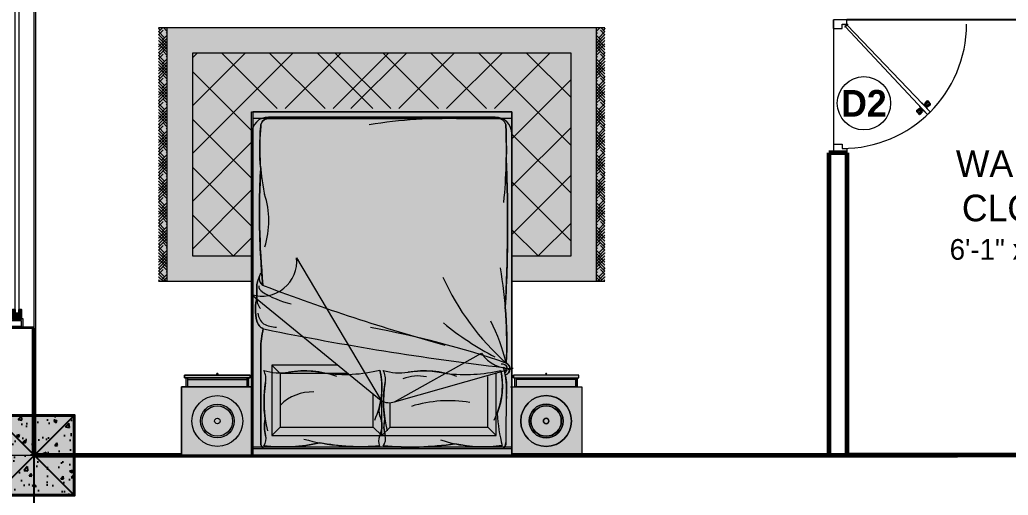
# Model space of a CAD drawing. Header units: feet. Extents: x 109753 to 150441, y 47761 to 75080.
# Drawn here: x 126505.8 to 126728.4, y 50687.7 to 50794.8 of the extents above; entities that cross this region are included whole.
import ezdxf

# ---------------------------------------------------------------- set-up
doc = ezdxf.new("R2010")
doc.units = ezdxf.units.FT
doc.header["$LTSCALE"] = 50
doc.header["$MEASUREMENT"] = 0
for name, pattern in [('( Hidden )', [0.375, 0.25, -0.125]), ('ACAD_ISO04W100', [30, 24, -3, 0, -3]), ('CENTER', [2, 1.25, -0.25, 0.25, -0.25])]:
    doc.linetypes.add(name, pattern=pattern)
for name, color, linetype, lineweight in [('A-Furniture', 175, 'Continuous', 0), ('CENTRELINE', 146, 'CENTER', 18), ('COLUMN', 16, 'Continuous', 40), ('DOORS', 7, 'Continuous', 15), ('TEXT', 181, 'Continuous', 13), ('WALL', 1, 'Continuous', 60), ('WINDOW', 197, 'Continuous', 25)]:
    doc.layers.add(name, color=color, linetype=linetype, lineweight=lineweight)
doc.layers.add('HACTH', color=251, linetype='Continuous')
doc.styles.add('GL_Imperial', font='GOTHIC.TTF', dxfattribs={"height": 8})

# ---------------------------------------------------------------- blocks, each defined once
blk = doc.blocks.new('A$Cb5c74cea')
at = {"true_color": 0xffffff, "transparency": 33554687}
h = blk.add_hatch(color=7, dxfattribs=at)
h.dxf.hatch_style = 1
h.paths.add_polyline_path([(-9, -9), (9, -9), (9, 9), (-9, 9)])
at = {"layer": 'HACTH', "transparency": 33554623}
h = blk.add_hatch(dxfattribs=at)
h.set_pattern_fill('AR-CONC', color=256)
h.set_pattern_definition([(50, (-126497.0296, -50480.552), (7.17260183, -0.62752135), [0.75, -8.25]), (355, (-126497.03, -50480.552), (-1.38751334, 7.52192134), [0.6, -6.6]), (100.4514445, (-126496.432, -50480.604), (5.78508847, 6.8943999), [0.63740192, -7.01142112]), (46.1842, (-126497.03, -50478.552), (10.6724133, -1.6551928), [1.125, -12.375]), (96.6356355, (-126496.14, -50478.69), (9.34661946, 9.741186), [0.9561034, -10.5171376]), (351.184164, (-126497.03, -50478.552), (9.34661945, 9.741186), [0.9, -9.9]), (21, (-126496.0296, -50479.052), (5.96907052, -4.0261889), [0.75, -8.25]), (326, (-126496.03, -50479.052), (2.4331533, 7.25150045), [0.6, -6.6]), (71.451445, (-126495.532, -50479.387), (8.40222377, 3.22531153), [0.6374019, -7.01142112]), (37.5, (-126497.0296, -50480.5518), (0.121598553, 3.32893854), [0, -6.52, 0, -6.7, 0, -6.625]), (7.5, (-126497.0296, -50480.5518), (2.63069537, 3.94411712), [0, -3.82, 0, -6.37, 0, -2.525]), (327.5, (-126499.2596, -50480.5518), (5.33822436, -0.225548717), [0, -2.5, 0, -7.8, 0, -10.35]), (317.5, (-126500.2596, -50480.5518), (5.8318617, 1.00104982), [0, -3.25, 0, -5.18, 0, -7.35])])
h.paths.add_polyline_path([(-9, -9), (9, -9), (9, 9), (-9, 9)])
at = {"layer": 'COLUMN'}
blk.add_lwpolyline([(-9, -9), (9, -9), (9, 9), (-9, 9)], close=True, dxfattribs=at)
at = {"layer": 'Defpoints', "color": 18, "true_color": 0x000000}
for p, q in [((-9, -9), (9, 9)), ((-9, 9), (9, -9))]:
    blk.add_line(p, q, dxfattribs=at)
blk = doc.blocks.new('WIN 4 FRAME')
at = {"true_color": 0x939598}
h = blk.add_hatch(color=252, dxfattribs=at)
h.dxf.hatch_style = 1
h.paths.add_polyline_path([(0, 4.05), (0, 0), (2.02, 0), (2.02, 2.02), (2.02, 2.02), (2.02, 4.05)])
h.paths.add_polyline_path([(1.62, 0.4), (0.4, 0.4), (0.4, 3.64), (1.62, 3.64)], flags=16)
at = {"lineweight": 18}
for points in [[(2.02, 0), (2.02, 4.05), (0, 4.05), (0, 0)], [(0.4, 3.64), (0.4, 0.4), (1.62, 0.4), (1.62, 3.64)]]:
    blk.add_lwpolyline(points, close=True, dxfattribs=at)
blk = doc.blocks.new('WIN IN FRAME 2')
at = {"true_color": 0x939598}
h = blk.add_hatch(color=252, dxfattribs=at)
h.dxf.hatch_style = 1
h.paths.add_polyline_path([(0, 2.02), (0, 0), (2.02, 0), (2.02, 0.61), (1.21, 0.61), (1.21, 1.42), (2.02, 1.42), (2.02, 2.02)])
blk.add_lwpolyline([(1.21, 1.42), (2.02, 1.42), (2.02, 2.02), (0, 2.02), (0, 0), (2.02, 0), (2.02, 0.61), (1.21, 0.61)], close=True)
blk = doc.blocks.new('*U537')
blk.add_wipeout([(0, -0.2), (144, -0.2), (144, 9.2), (0, 9.2)]).dxf.layer = 'WINDOW'
at = {"layer": 'WINDOW', "color": 35, "lineweight": 5}
for p, q in [((144, 9), (0, 9)), ((144, 0), (0, 0))]:
    blk.add_line(p, q, dxfattribs=at)
at = {"layer": 'WINDOW', "color": 10, "lineweight": 35}
for p, q in [((0, 0), (0, 9)), ((144, 0), (144, 9))]:
    blk.add_line(p, q, dxfattribs=at)
at = {"layer": 'WINDOW', "lineweight": 9}
blk.add_lwpolyline([(3.24, 3.49), (140.76, 3.49), (140.76, 4.3), (3.24, 4.3)], close=True, dxfattribs=at)
at = {"layer": 'WINDOW', "lineweight": 5}
for name, p in [('WIN 4 FRAME', (0, 2.48)), ('WIN IN FRAME 2', (2.02, 2.88))]:
    blk.add_blockref(name, p, dxfattribs=at)
at = {"layer": 'WINDOW', "lineweight": 5, "xscale": -1}
for name, p in [('WIN IN FRAME 2', (141.98, 2.88)), ('WIN 4 FRAME', (144, 2.48))]:
    blk.add_blockref(name, p, dxfattribs=at)
blk = doc.blocks.new('A$Ceeee3198')
at = {"true_color": 0xffffff}
h = blk.add_hatch(color=7, dxfattribs=at)
h.dxf.hatch_style = 1
h.paths.add_polyline_path([(-50.28, 39.2), (-50.28, 96.35), (50.28, 96.35), (50.28, 39.2)])
h = blk.add_hatch(color=7, dxfattribs=at)
h.dxf.hatch_style = 1
h.paths.add_polyline_path([(44.4, 17.42), (44.4, 18.03), (29.65, 18.03), (29.65, 17.42)])
h.paths.add_polyline_path([(29.99, 15.43), (29.99, 17.42), (44.05, 17.42), (44.05, 15.43)])
h = blk.add_hatch(color=7, dxfattribs=at)
h.dxf.hatch_style = 1
h.paths.add_polyline_path([(29.33, 0), (29.33, 15.43), (45.08, 15.43), (45.08, 0)])
for p, q in [((-50.28, 96.35), (50.28, 96.35)), ((-49.99, 96.35), (-50.28, 96.06)), ((-49.32, 96.35), (-50.28, 95.39)), ((-50.28, 96.12), (-49.92, 95.75)), ((-49.24, 95.75), (-50.28, 94.71)), ((-49.17, 96.35), (-48.38, 95.56)), ((-48.49, 96.35), (-48.38, 96.23)), ((-48.38, 96.35), (-48.38, 39.2)), ((48.49, 96.35), (48.38, 96.23)), ((49.17, 96.35), (48.38, 95.56)), ((48.38, 39.2), (48.38, 96.35)), ((49.24, 95.75), (50.28, 94.71)), ((49.32, 96.35), (50.28, 95.39)), ((50.28, 96.12), (49.92, 95.75)), ((49.99, 96.35), (50.28, 96.06)), ((-50.28, 95.44), (-48.91, 94.07)), ((-50.28, 94.77), (-48.38, 92.87)), ((-50.28, 94.1), (-48.38, 92.19)), ((-50.25, 94.07), (-50.28, 94.04)), ((-48.38, 93.93), (-50.28, 92.02)), ((-48.38, 94.6), (-49.58, 93.4)), ((-48.38, 95.27), (-48.57, 95.08)), ((48.38, 95.27), (48.57, 95.08)), ((50.28, 94.77), (48.38, 92.87)), ((48.38, 94.6), (49.58, 93.4)), ((50.28, 94.1), (48.38, 92.19)), ((48.38, 93.93), (50.28, 92.02)), ((50.28, 95.44), (48.91, 94.07)), ((50.25, 94.07), (50.28, 94.04)), ((-50.28, 93.42), (-48.38, 91.52)), ((-48.38, 93.25), (-50.28, 91.35)), ((-48.38, 92.58), (-50.28, 90.67)), ((-48.38, 91.91), (-50.28, 90)), ((-50.25, 92.72), (-48.38, 90.85)), ((50.28, 93.42), (48.38, 91.52)), ((48.38, 93.25), (50.28, 91.35)), ((50.25, 92.72), (48.38, 90.85)), ((48.38, 92.58), (50.28, 90.67)), ((48.38, 91.91), (50.28, 90)), ((-50.28, 90.73), (-49.92, 90.36)), ((-49.24, 90.36), (-50.28, 89.33)), ((-50.28, 90.06), (-48.91, 88.68)), ((-50.28, 89.38), (-48.38, 87.48)), ((-48.38, 89.21), (-49.58, 88.01)), ((-49.24, 91.04), (-48.38, 90.17)), ((-48.38, 89.88), (-48.57, 89.69)), ((-41.57, 90.63), (-42.66, 89.54)), ((-30.79, 90.63), (-42.66, 78.76)), ((-20.01, 90.63), (-42.66, 67.99)), ((42.66, 90.63), (-42.66, 90.63)), ((-42.66, 90.63), (-42.66, 44.91)), ((-36.04, 90.63), (-23.55, 78.14)), ((21.85, 90.63), (42.66, 69.82)), ((32.62, 90.63), (42.66, 80.59)), ((42.66, 44.91), (42.66, 90.63)), ((49.24, 91.04), (48.38, 90.17)), ((48.38, 89.88), (48.57, 89.69)), ((50.28, 89.38), (48.38, 87.48)), ((48.38, 89.21), (49.58, 88.01)), ((50.28, 90.06), (48.91, 88.68)), ((49.24, 90.36), (50.28, 89.33)), ((50.28, 90.73), (49.92, 90.36)), ((-50.28, 88.71), (-48.38, 86.8)), ((-50.25, 88.68), (-50.28, 88.65)), ((-48.38, 88.54), (-50.28, 86.63)), ((-50.28, 88.04), (-48.38, 86.13)), ((-48.38, 87.86), (-50.28, 85.96)), ((-48.38, 87.19), (-50.28, 85.29)), ((-50.25, 87.33), (-48.38, 85.46)), ((50.28, 88.71), (48.38, 86.8)), ((48.38, 88.54), (50.28, 86.63)), ((50.28, 88.04), (48.38, 86.13)), ((48.38, 87.86), (50.28, 85.96)), ((50.25, 87.33), (48.38, 85.46)), ((48.38, 87.19), (50.28, 85.29)), ((50.25, 88.68), (50.28, 88.65)), ((-48.38, 86.52), (-50.28, 84.61)), ((-50.28, 85.34), (-49.92, 84.98)), ((-49.24, 84.98), (-50.28, 83.94)), ((-50.28, 84.67), (-48.91, 83.29)), ((-49.24, 85.65), (-48.38, 84.78)), ((-42.66, 86.48), (-29.33, 73.14)), ((42.66, 84.64), (29.33, 71.31)), ((48.38, 86.52), (50.28, 84.61)), ((49.24, 85.65), (48.38, 84.78)), ((50.28, 84.67), (48.91, 83.29)), ((49.24, 84.98), (50.28, 83.94)), ((50.28, 85.34), (49.92, 84.98)), ((-50.28, 83.99), (-48.38, 82.09)), ((-50.28, 83.32), (-48.38, 81.42)), ((-50.25, 83.29), (-50.28, 83.26)), ((-48.38, 83.15), (-50.28, 81.24)), ((-50.28, 82.65), (-48.38, 80.74)), ((-48.38, 82.48), (-50.28, 80.57)), ((-48.38, 83.82), (-49.58, 82.62)), ((-48.38, 84.5), (-48.57, 84.3)), ((48.38, 84.5), (48.57, 84.3)), ((50.28, 83.99), (48.38, 82.09)), ((48.38, 83.82), (49.58, 82.62)), ((50.28, 83.32), (48.38, 81.42)), ((48.38, 83.15), (50.28, 81.24)), ((50.28, 82.65), (48.38, 80.74)), ((48.38, 82.48), (50.28, 80.57)), ((50.25, 83.29), (50.28, 83.26)), ((-48.38, 81.8), (-50.28, 79.9)), ((-48.38, 81.13), (-50.28, 79.22)), ((-50.25, 81.95), (-48.38, 80.07)), ((-49.24, 80.26), (-48.38, 79.4)), ((50.25, 81.95), (48.38, 80.07)), ((48.38, 81.8), (50.28, 79.9)), ((48.38, 81.13), (50.28, 79.22)), ((49.24, 80.26), (48.38, 79.4)), ((-50.28, 79.95), (-49.92, 79.59)), ((-49.24, 79.59), (-50.28, 78.55)), ((-50.28, 79.28), (-48.91, 77.9)), ((-50.28, 78.61), (-48.38, 76.7)), ((-50.28, 77.93), (-48.38, 76.03)), ((-48.38, 78.43), (-49.58, 77.23)), ((-48.38, 79.11), (-48.57, 78.92)), ((48.38, 79.11), (48.57, 78.92)), ((50.28, 78.61), (48.38, 76.7)), ((48.38, 78.43), (49.58, 77.23)), ((50.28, 77.93), (48.38, 76.03)), ((50.28, 79.28), (48.91, 77.9)), ((49.24, 79.59), (50.28, 78.55)), ((50.28, 79.95), (49.92, 79.59)), ((-50.25, 77.9), (-50.28, 77.88)), ((-48.38, 77.76), (-50.28, 75.86)), ((-50.28, 77.26), (-48.38, 75.35)), ((-48.38, 77.09), (-50.28, 75.18)), ((-48.38, 76.41), (-50.28, 74.51)), ((-48.38, 75.74), (-50.28, 73.84)), ((-50.25, 76.56), (-48.38, 74.68)), ((-42.66, 75.7), (-29.21, 62.25)), ((48.38, 77.76), (50.28, 75.86)), ((50.28, 77.26), (48.38, 75.35)), ((48.38, 77.09), (50.28, 75.18)), ((50.25, 76.56), (48.38, 74.68)), ((48.38, 76.41), (50.28, 74.51)), ((48.38, 75.74), (50.28, 73.84)), ((50.25, 77.9), (50.28, 77.88)), ((-50.28, 74.57), (-49.92, 74.2)), ((-49.24, 74.2), (-50.28, 73.16)), ((-50.28, 73.89), (-48.91, 72.52)), ((-49.24, 74.87), (-48.38, 74.01)), ((-48.38, 73.72), (-48.57, 73.53)), ((42.66, 73.87), (29.33, 60.53)), ((49.24, 74.87), (48.38, 74.01)), ((48.38, 73.72), (48.57, 73.53)), ((50.28, 73.89), (48.91, 72.52)), ((49.24, 74.2), (50.28, 73.16)), ((50.28, 74.57), (49.92, 74.2)), ((-50.28, 73.22), (-48.38, 71.31)), ((-50.28, 72.54), (-48.38, 70.64)), ((-50.25, 72.52), (-50.28, 72.49)), ((-48.38, 72.37), (-50.28, 70.47)), ((-50.28, 71.87), (-48.38, 69.97)), ((-48.38, 71.7), (-50.28, 69.79)), ((-48.38, 73.05), (-49.58, 71.84)), ((29.33, 72.38), (42.66, 59.04)), ((50.28, 73.22), (48.38, 71.31)), ((48.38, 73.05), (49.58, 71.84)), ((50.28, 72.54), (48.38, 70.64)), ((48.38, 72.37), (50.28, 70.47)), ((50.28, 71.87), (48.38, 69.97)), ((48.38, 71.7), (50.28, 69.79)), ((50.25, 72.52), (50.28, 72.49)), ((-48.38, 71.03), (-50.28, 69.12)), ((-48.38, 70.35), (-50.28, 68.45)), ((-50.28, 69.18), (-49.92, 68.81)), ((-50.25, 71.17), (-48.38, 69.29)), ((-49.24, 69.49), (-48.38, 68.62)), ((-29.33, 70.54), (-42.66, 57.21)), ((50.25, 71.17), (48.38, 69.29)), ((48.38, 71.03), (50.28, 69.12)), ((48.38, 70.35), (50.28, 68.45)), ((49.24, 69.49), (48.38, 68.62)), ((50.28, 69.18), (49.92, 68.81)), ((-49.24, 68.81), (-50.28, 67.77)), ((-50.28, 68.5), (-48.91, 67.13)), ((-50.28, 67.83), (-48.38, 65.93)), ((-50.28, 67.16), (-48.38, 65.25)), ((-50.25, 67.13), (-50.28, 67.1)), ((-48.38, 66.98), (-50.28, 65.08)), ((-48.38, 67.66), (-49.58, 66.46)), ((-48.38, 68.33), (-48.57, 68.14)), ((48.38, 68.33), (48.57, 68.14)), ((50.28, 67.83), (48.38, 65.93)), ((48.38, 67.66), (49.58, 66.46)), ((50.28, 67.16), (48.38, 65.25)), ((48.38, 66.98), (50.28, 65.08)), ((50.28, 68.5), (48.91, 67.13)), ((49.24, 68.81), (50.28, 67.77)), ((50.25, 67.13), (50.28, 67.1)), ((-50.28, 66.48), (-48.38, 64.58)), ((-48.38, 66.31), (-50.28, 64.41)), ((-48.38, 65.64), (-50.28, 63.73)), ((-48.38, 64.96), (-50.28, 63.06)), ((-50.25, 65.78), (-48.38, 63.9)), ((-42.66, 64.92), (-29.33, 51.59)), ((50.28, 66.48), (48.38, 64.58)), ((48.38, 66.31), (50.28, 64.41)), ((50.25, 65.78), (48.38, 63.9)), ((48.38, 65.64), (50.28, 63.73)), ((48.38, 64.96), (50.28, 63.06)), ((-50.28, 63.79), (-49.92, 63.42)), ((-49.24, 63.42), (-50.28, 62.39)), ((-50.28, 63.12), (-48.91, 61.74)), ((-50.28, 62.44), (-48.38, 60.54)), ((-49.24, 64.1), (-48.38, 63.23)), ((-48.38, 62.94), (-48.57, 62.75)), ((42.66, 63.09), (29.33, 49.76)), ((49.24, 64.1), (48.38, 63.23)), ((48.38, 62.94), (48.57, 62.75)), ((50.28, 62.44), (48.38, 60.54)), ((50.28, 63.12), (48.91, 61.74)), ((49.24, 63.42), (50.28, 62.39)), ((50.28, 63.79), (49.92, 63.42)), ((-50.28, 61.77), (-48.38, 59.86)), ((-50.25, 61.74), (-50.28, 61.71)), ((-48.38, 61.6), (-50.28, 59.69)), ((-50.28, 61.09), (-48.38, 59.19)), ((-48.38, 60.92), (-50.28, 59.02)), ((-48.38, 60.25), (-50.28, 58.34)), ((-50.25, 60.39), (-48.38, 58.52)), ((-48.38, 62.27), (-49.58, 61.07)), ((29.33, 61.6), (42.66, 48.27)), ((48.38, 62.27), (49.58, 61.07)), ((50.28, 61.77), (48.38, 59.86)), ((48.38, 61.6), (50.28, 59.69)), ((50.28, 61.09), (48.38, 59.19)), ((48.38, 60.92), (50.28, 59.02)), ((50.25, 60.39), (48.38, 58.52)), ((48.38, 60.25), (50.28, 58.34)), ((50.25, 61.74), (50.28, 61.71)), ((-48.38, 59.58), (-50.28, 57.67)), ((-50.28, 58.4), (-49.92, 58.04)), ((-49.24, 58.04), (-50.28, 57)), ((-49.24, 58.71), (-48.38, 57.84)), ((-29.33, 59.77), (-42.66, 46.43)), ((48.38, 59.58), (50.28, 57.67)), ((49.24, 58.71), (48.38, 57.84)), ((49.24, 58.04), (50.28, 57)), ((50.28, 58.4), (49.92, 58.04)), ((-50.28, 57.73), (-48.91, 56.35)), ((-50.28, 57.05), (-48.38, 55.15)), ((-50.28, 56.38), (-48.38, 54.48)), ((-50.25, 56.35), (-50.28, 56.32)), ((-48.38, 56.21), (-50.28, 54.3)), ((-50.28, 55.71), (-48.38, 53.8)), ((-48.38, 56.88), (-49.58, 55.68)), ((-48.38, 57.56), (-48.57, 57.36)), ((48.38, 57.56), (48.57, 57.36)), ((50.28, 57.05), (48.38, 55.15)), ((48.38, 56.88), (49.58, 55.68)), ((50.28, 56.38), (48.38, 54.48)), ((48.38, 56.21), (50.28, 54.3)), ((50.28, 55.71), (48.38, 53.8)), ((50.28, 57.73), (48.91, 56.35)), ((50.25, 56.35), (50.28, 56.32)), ((-48.38, 55.54), (-50.28, 53.63)), ((-48.38, 54.86), (-50.28, 52.96)), ((-48.38, 54.19), (-50.28, 52.28)), ((-50.25, 55.01), (-48.38, 53.13)), ((-42.66, 54.15), (-33.43, 44.91)), ((48.38, 55.54), (50.28, 53.63)), ((50.25, 55.01), (48.38, 53.13)), ((48.38, 54.86), (50.28, 52.96)), ((48.38, 54.19), (50.28, 52.28)), ((-50.28, 53.01), (-49.92, 52.65)), ((-49.24, 52.65), (-50.28, 51.61)), ((-50.28, 52.34), (-48.91, 50.96)), ((-50.28, 51.67), (-48.38, 49.76)), ((-48.38, 51.49), (-49.58, 50.29)), ((-49.24, 53.32), (-48.38, 52.45)), ((-48.38, 52.17), (-48.57, 51.97)), ((42.66, 52.32), (35.26, 44.91)), ((49.24, 53.32), (48.38, 52.45)), ((48.38, 52.17), (48.57, 51.97)), ((50.28, 51.67), (48.38, 49.76)), ((48.38, 51.49), (49.58, 50.29)), ((50.28, 52.34), (48.91, 50.96)), ((49.24, 52.65), (50.28, 51.61)), ((50.28, 53.01), (49.92, 52.65)), ((-50.28, 50.99), (-48.38, 49.09)), ((-50.25, 50.96), (-50.28, 50.94)), ((-48.38, 50.82), (-50.28, 48.92)), ((-50.28, 50.32), (-48.38, 48.41)), ((-48.38, 50.15), (-50.28, 48.24)), ((-48.38, 49.47), (-50.28, 47.57)), ((-50.25, 49.62), (-48.38, 47.74)), ((-29.33, 48.99), (-33.4, 44.91)), ((50.28, 50.99), (48.38, 49.09)), ((48.38, 50.82), (50.28, 48.92)), ((50.28, 50.32), (48.38, 48.41)), ((48.38, 50.15), (50.28, 48.24)), ((50.25, 49.62), (48.38, 47.74)), ((48.38, 49.47), (50.28, 47.57)), ((50.25, 50.96), (50.28, 50.94)), ((-48.38, 48.8), (-50.28, 46.89)), ((-50.28, 47.62), (-49.92, 47.26)), ((-49.24, 47.26), (-50.28, 46.22)), ((-50.28, 46.95), (-48.91, 45.58)), ((-49.24, 47.93), (-48.38, 47.07)), ((-48.38, 46.78), (-48.57, 46.59)), ((48.38, 48.8), (50.28, 46.89)), ((49.24, 47.93), (48.38, 47.07)), ((48.38, 46.78), (48.57, 46.59)), ((50.28, 46.95), (48.91, 45.58)), ((49.24, 47.26), (50.28, 46.22)), ((50.28, 47.62), (49.92, 47.26)), ((-50.28, 46.28), (-48.38, 44.37)), ((-50.28, 45.6), (-48.38, 43.7)), ((-50.25, 45.58), (-50.28, 45.55)), ((-48.38, 45.43), (-50.28, 43.53)), ((-50.28, 44.93), (-48.38, 43.03)), ((-48.38, 44.76), (-50.28, 42.85)), ((-48.38, 46.11), (-49.58, 44.9)), ((-42.66, 44.91), (-29.33, 44.91)), ((29.33, 44.91), (42.66, 44.91)), ((50.28, 46.28), (48.38, 44.37)), ((48.38, 46.11), (49.58, 44.9)), ((50.28, 45.6), (48.38, 43.7)), ((48.38, 45.43), (50.28, 43.53)), ((50.28, 44.93), (48.38, 43.03)), ((48.38, 44.76), (50.28, 42.85)), ((50.25, 45.58), (50.28, 45.55)), ((-48.38, 44.09), (-50.28, 42.18)), ((-48.38, 43.41), (-50.28, 41.51)), ((-50.25, 44.23), (-48.38, 42.35)), ((-49.24, 42.55), (-48.38, 41.68)), ((50.25, 44.23), (48.38, 42.35)), ((48.38, 44.09), (50.28, 42.18)), ((48.38, 43.41), (50.28, 41.51)), ((49.24, 42.55), (48.38, 41.68)), ((-50.28, 42.24), (-49.92, 41.87)), ((-49.24, 41.87), (-50.28, 40.83)), ((-50.28, 41.56), (-48.91, 40.19)), ((-50.28, 40.89), (-48.59, 39.2)), ((-50.28, 40.22), (-49.27, 39.2)), ((-50.25, 40.19), (-50.28, 40.16)), ((-48.38, 40.72), (-49.58, 39.51)), ((-48.38, 41.39), (-48.57, 41.2)), ((48.38, 41.39), (48.57, 41.2)), ((48.38, 40.72), (49.58, 39.51)), ((50.28, 40.89), (48.59, 39.2)), ((50.28, 41.56), (48.91, 40.19)), ((49.24, 41.87), (50.28, 40.83)), ((50.28, 40.22), (49.27, 39.2)), ((50.28, 42.24), (49.92, 41.87)), ((50.25, 40.19), (50.28, 40.16)), ((-50.28, 39.54), (-49.94, 39.2)), ((-50.28, 39.2), (-29.33, 39.2)), ((-48.38, 40.04), (-49.22, 39.2)), ((-48.38, 39.37), (-48.55, 39.2)), ((29.33, 39.2), (50.28, 39.2)), ((48.38, 40.04), (49.22, 39.2)), ((48.38, 39.37), (48.55, 39.2)), ((50.28, 39.54), (49.94, 39.2)), ((44.4, 17.42), (44.4, 18.03)), ((43.71, 15.43), (43.71, 17.42)), ((44.05, 15.43), (44.05, 17.42)), ((45.08, 15.43), (45.08, 0))]:
    blk.add_line(p, q)
blk.add_lwpolyline([(37.15, 18.31, 1), (36.9, 18.31, 1)], format="xyb", close=True)
at = {"color": 252, "lineweight": 5, "true_color": 0x939598}
for points in [[(31.31, 7.72, 1), (42.74, 7.72, 1)], [(33.6, 7.72, 1), (40.45, 7.72, 1)]]:
    blk.add_lwpolyline(points, format="xyb", close=True, dxfattribs=at)
at = {"ltscale": 0.1}
for points in [[(33.21, 7.72, 1), (40.83, 7.72, 1)], [(36.4, 7.72, 1), (37.64, 7.72, 1)]]:
    blk.add_lwpolyline(points, format="xyb", close=True, dxfattribs=at)
at = {"color": 252, "lineweight": 5, "true_color": 0x939598}
for radius in [5.72, 3.43]:
    blk.add_circle((37.02, 7.72), radius, dxfattribs=at)
at = {"ltscale": 0.1}
for radius in [3.81, 0.62]:
    blk.add_circle((37.02, 7.72), radius, dxfattribs=at)
for start, end in [(360, 180), (180, 360)]:
    blk.add_arc((37.02, 18.31), 0.129, start, end)
blk.add_wipeout([(-28.97, 15.43), (-29.99, 15.43), (-29.99, 17.42), (-29.65, 17.42), (-29.65, 18.03), (-44.4, 18.03), (-44.4, 17.42), (-44.05, 17.42), (-44.05, 15.43), (-45.08, 15.43), (-45.08, 0), (-28.97, 0), (29.33, 0), (29.33, 0), (29.33, 0), (29.33, 0), (29.33, 0), (29.33, 0), (29.33, 0), (29.33, 0), (29.33, 0), (29.33, 0), (29.33, 0), (29.33, 0), (29.33, 77.34), (-28.97, 77.34)], dxfattribs=at)
at = {"true_color": 0xffffff}
h = blk.add_hatch(color=7, dxfattribs=at)
h.dxf.hatch_style = 1
h.paths.add_polyline_path([(-29.33, 0), (-29.33, 77.34), (29.33, 77.34), (29.33, 0)])
at = {"ltscale": 0.1, "true_color": 0xc7c8ca, "transparency": 33554687}
h = blk.add_hatch(color=9, dxfattribs=at)
h.dxf.hatch_style = 1
h.paths.add_polyline_path([(-26.77, 38.32, 0.035808), (-26.55, 38.21, 0.019536), (8.24, 26.51, -0.024856), (28.06, 20.77, 0.030864), (27.83, 33.44, 0.013796), (28.34, 52.04, 0.01053), (28.04, 66.35, 0.015676), (27.96, 74.15, 0.414214), (26.24, 75.87), (18.42, 75.87), (-25.54, 75.87, 0.414214), (-27.25, 74.15, 0.046131), (-27.26, 64.49, 0.01413), (-27.54, 54.7, 0.023517)])
at = {"true_color": 0xffffff}
h = blk.add_hatch(color=7, dxfattribs=at)
h.dxf.hatch_style = 1
h.paths.add_polyline_path([(-44.05, 15.43), (-44.05, 17.42), (-29.99, 17.42), (-29.99, 15.43)])
h.paths.add_polyline_path([(-29.65, 17.42), (-29.65, 18.03), (-44.4, 18.03), (-44.4, 17.42)])
at = {"ltscale": 0.1, "true_color": 0xc7c8ca, "transparency": 33554687}
h = blk.add_hatch(color=9, dxfattribs=at)
h.dxf.hatch_style = 1
h.paths.add_polyline_path([(-26.15, 4.45, -0.225451), (-26.57, 2.14, 0.086905), (-13.98, 2.81, 0.067914), (-0.53, 2.09, -0.20311), (-0.48, 4.29, 0.208424), (-0.43, 8.92, -0.193768), (-0.47, 11.12, 0.117096), (-0.41, 19.2, -0.096436), (-12.91, 18.54, 0.093884), (-20.99, 18.73, -0.118503), (-26.57, 19.13, -0.161042), (-26.15, 16.4, 0.079376), (-26.23, 8.1, 0.122283)])
h = blk.add_hatch(color=9, dxfattribs=at)
h.dxf.hatch_style = 1
h.paths.add_polyline_path([(0.77, 4.45, -0.225451), (0.35, 2.14, 0.063931), (16.49, 2.6, 0.089776), (27.1, 2.18, -0.040583), (25.98, 9.38, 0.143465), (26.84, 19.13, -0.088968), (14.55, 18.45, 0.097262), (5.92, 18.73, -0.118503), (0.35, 19.13, -0.161042), (0.77, 16.4, 0.079376), (0.69, 8.1, 0.122283)])
at = {"true_color": 0xffffff}
h = blk.add_hatch(color=7, dxfattribs=at)
h.dxf.hatch_style = 1
h.paths.add_polyline_path([(-45.08, 0), (-45.08, 15.43), (-29.33, 15.43), (-29.33, 0)])
for p, q in [((-25.27, 90.63), (-12.77, 78.14)), ((-9.24, 90.63), (-21.73, 78.14)), ((-14.49, 90.63), (-2, 78.14)), ((1.54, 90.63), (-10.95, 78.14)), ((-10.48, 90.63), (2.01, 78.14)), ((5.55, 90.63), (-6.95, 78.14)), ((0.29, 90.63), (12.79, 78.14)), ((16.32, 90.63), (3.83, 78.14)), ((11.07, 90.63), (23.56, 78.14)), ((27.1, 90.63), (14.6, 78.14)), ((37.88, 90.63), (25.38, 78.14)), ((-28.97, 0), (-28.97, 77.34)), ((29.33, 77.34), (-28.97, 77.34)), ((29.33, 75.87), (-28.97, 75.87)), ((25.52, 76.2), (-25.52, 76.2)), ((29.33, 0), (29.33, 77.34)), ((-29.33, 72.39), (-29.33, 0)), ((29.33, 0), (29.33, 72.39)), ((29.33, 50.82), (35.24, 44.91)), ((-19.17, 44.48), (-0.15, 12.33)), ((-19.14, 43.99), (-18.68, 43.99)), ((-28, 39.04), (-27.25, 41.08)), ((-28.11, 38.45), (-28.11, 35.08)), ((-29.33, 36.2), (-0.15, 12.33)), ((-27.25, 23.95), (-27.25, 2.85)), ((2.9, 12.04), (22.47, 22.99)), ((-24.79, 20.29), (-24.79, 4.44)), ((-22.89, 18.39), (-24.79, 20.29)), ((-9.89, 20.29), (-24.79, 20.29)), ((-44.4, 18.03), (-29.65, 18.03)), ((-44.4, 17.42), (-44.4, 18.03)), ((-29.65, 18.03), (-29.65, 17.42)), ((-7.56, 18.39), (-22.89, 18.39)), ((-22.89, 18.39), (-22.89, 6.34)), ((2.9, 12.04), (29.57, 19.59)), ((25.79, 4.44), (25.79, 18.34)), ((44.4, 18.03), (29.65, 18.03)), ((29.65, 17.42), (29.65, 18.03)), ((-29.65, 17.42), (-44.4, 17.42)), ((-44.05, 15.43), (-44.05, 17.42)), ((-43.71, 15.43), (-43.71, 17.42)), ((-43.71, 17.07), (-30.34, 17.07)), ((-30.34, 15.43), (-30.34, 17.42)), ((-29.99, 15.43), (-29.99, 17.42)), ((23.88, 6.34), (23.88, 17.72)), ((29.65, 17.42), (44.4, 17.42)), ((29.99, 15.43), (29.99, 17.42)), ((30.34, 15.43), (30.34, 17.42)), ((43.71, 17.07), (30.34, 17.07)), ((-45.08, 15.43), (-45.08, 0)), ((-28.97, 15.43), (-45.08, 15.43)), ((-1.9, 6.34), (-1.9, 13.77)), ((28.97, 15.43), (45.08, 15.43)), ((0, 4.44), (0, 12.25)), ((1.9, 6.34), (1.9, 11.85)), ((-24.79, 4.44), (-22.89, 6.34)), ((-22.89, 6.34), (-1.9, 6.34)), ((-1.9, 6.34), (0, 4.44)), ((0, 4.44), (1.9, 6.34)), ((1.9, 6.34), (23.88, 6.34)), ((23.88, 6.34), (25.79, 4.44)), ((-24.79, 4.44), (25.79, 4.44)), ((-45.08, 0), (-28.97, 0)), ((-29.33, 1.9), (29.33, 1.9)), ((-29.33, 0), (29.33, 0)), ((29.33, 1.47), (-28.97, 1.47)), ((29.33, 0), (-28.97, 0)), ((45.08, 0), (28.97, 0))]:
    blk.add_line(p, q)
for points in [[(-29.33, 0), (-29.33, 77.34), (29.33, 77.34), (29.33, 0)], [(-29.65, 17.42), (-29.65, 18.03), (-44.4, 18.03), (-44.4, 17.42)], [(44.4, 17.42), (44.4, 18.03), (29.65, 18.03), (29.65, 17.42)], [(-44.05, 15.43), (-44.05, 17.42), (-29.99, 17.42), (-29.99, 15.43)], [(29.99, 15.43), (29.99, 17.42), (44.05, 17.42), (44.05, 15.43)], [(-45.08, 0), (-45.08, 15.43), (-29.33, 15.43), (-29.33, 0)], [(29.33, 0), (29.33, 15.43), (45.08, 15.43), (45.08, 0)]]:
    blk.add_lwpolyline(points, close=True)
at = {"color": 252, "lineweight": 5, "true_color": 0x939598}
for points in [[(11.96, 75.87, -0.014779), (18.42, 75.87), (26.24, 75.87, -0.414214), (27.96, 74.15, -0.015676), (28.04, 66.35, -0.024264), (27.83, 33.39, -0.030742), (28.06, 20.77, -0.684956), (27.83, 18.13, -0.067149), (28.06, 13.41, 0.005574), (27.96, 2.85, -0.236891), (27.27, 1.47), (-26.57, 1.47, -0.236068), (-27.25, 2.85), (-27.25, 23.95, -0.05303), (-26.7, 28.53, -0.242176), (-28.12, 30.21, -0.113732), (-28.11, 35.68), (-28.11, 38.45, -0.08857), (-28, 39.04), (-27.51, 40.39, 0.362652), (-26.77, 38.32, -0.037612), (-27.27, 64.53, -0.045967), (-27.25, 74.15, -0.414214), (-25.54, 75.87)], [(-33.6, 7.72, -1), (-40.45, 7.72, -1)]]:
    blk.add_lwpolyline(points, format="xyb", close=True, dxfattribs=at)
at = {"ltscale": 0.1}
for points in [[(-27.54, 54.7, -0.014083), (-27.27, 64.53, -0.045967), (-27.25, 74.15, -0.414214), (-25.54, 75.87), (11.96, 75.87, -0.014779), (18.42, 75.87), (26.24, 75.87, -0.414214), (27.96, 74.15, -0.015676), (28.04, 66.35, -0.010608), (28.34, 52.04, -0.01373), (27.83, 33.39, -0.030742), (28.06, 20.77, -0.684956), (27.83, 18.13, -0.067149), (28.06, 13.41, 0.005574), (27.96, 2.85, -0.236891), (27.27, 1.47), (-26.57, 1.47, -0.236068), (-27.25, 2.85), (-27.25, 23.95, -0.05303), (-26.7, 28.53, -0.242176), (-28.12, 30.21, -0.113732), (-28.11, 35.68), (-28.11, 38.45, -0.08857), (-28, 39.04), (-27.51, 40.39, 0.362652), (-26.77, 38.32, -0.023678)], [(-28.11, 35.08, -0.029665), (-28.11, 35.52)], [(-26.57, 19.13, 0.118503), (-20.99, 18.73, -0.093884), (-12.91, 18.54, 0.096436), (-0.41, 19.2, -0.126335), (-0.63, 10.5, 0.138052), (-0.43, 8.92, -0.208424), (-0.48, 4.29, 0.20311), (-0.53, 2.09, -0.067914), (-13.98, 2.81, -0.086905), (-26.57, 2.14, 0.225451), (-26.15, 4.45, -0.122283), (-26.23, 8.1, -0.079376), (-26.15, 16.4, 0.161042)], [(0.35, 19.13, 0.117681), (5.89, 18.73, -0.097699), (14.55, 18.45, 0.088968), (26.84, 19.13, -0.143465), (25.98, 9.38, 0.040583), (27.1, 2.18, -0.089776), (16.49, 2.6, -0.063931), (0.35, 2.14, 0.225451), (0.77, 4.45, -0.122283), (0.69, 8.1, -0.079376), (0.77, 16.4, 0.161042)], [(27.45, 19.76, -0.629306), (27.76, 18.51, 0.018285)]]:
    blk.add_lwpolyline(points, format="xyb", close=True, dxfattribs=at)
for points in [[(-37.15, 18.31, -1), (-36.9, 18.31, -1)], [(-31.31, 7.72, -1), (-42.74, 7.72, -1)], [(-33.21, 7.72, -1), (-40.83, 7.72, -1)], [(-36.4, 7.72, -1), (-37.64, 7.72, -1)]]:
    blk.add_lwpolyline(points, format="xyb", close=True)
at = {"color": 252, "lineweight": 5, "true_color": 0x939598}
blk.add_circle((-37.02, 7.72), 5.72, dxfattribs=at)
for radius in [3.81, 3.43, 0.62]:
    blk.add_circle((-37.02, 7.72), radius)
for centre, radius, start, end in [((-25.52, 72.39), 3.81, 90, 180), ((25.52, 72.39), 3.81, 360, 90), ((26.24, 74.15), 1.71, 360, 90), ((145.77, 54.69), 173.31, 176.6793, 185.4195), ((-27.02, 43.74), 7.89, 253.0225, 5.3578), ((-25.9, 39.79), 1.71, 159.7541, 250.6724), ((-26.39, 38.45), 1.71, 159.7541, 180), ((-26.39, 38.45), 1.71, 159.7541, 180), ((140.46, 477.31), 469.79, 249.1868, 254.408), ((-16.24, 32.92), 12.19, 166.9286, 192.8827), ((-25.78, 30.74), 2.4, 192.8827, 258.3869), ((-5.47, 23.66), 21.78, 167.089, 179.2313), ((103.63, 665.51), 650.22, 258.47703, 263.27201), ((-39.57, -175.58), 207.67, 70.9969, 79.728), ((28.8, 27.11), 7.55, 213.0111, 275.8275), ((27.02, 19.15), 1.42, 22.6052, 94.4989), ((27.43, 19.49), 1.42, 286.3005, 63.9382), ((-37.02, 18.31), 0.129, 360, 180), ((-37.02, 18.31), 0.129, 180, 360), ((-30.49, 17.14), 4.4, 350.3711, 26.9649), ((10.46, 14.94), 17.67, 355.0554, 15.8557), ((27.3, 19.06), 0.716, 309.3958, 78.1256), ((-0.21, 12), 26.31, 170.3711, 194.26), ((501.72, 3.59), 473.76, 178.8115, 180.0896), ((1.7, 15.66), 3.81, 240.9201, 288.2785), ((-18.84, 6.44), 7.58, 167.312, 195.1988), ((-25.54, 2.85), 1.71, 180, 233.1301), ((-28.79, 3.73), 2.74, 324.3788, 15.1988), ((26.24, 2.85), 1.71, 306.8699, 360)]:
    blk.add_arc(centre, radius, start, end)
for centre, radius, start, end in [((-25.54, 74.15), 1.71, 90, 180), ((15.19, -33.48), 109.4, 88.3066, 99.4832), ((24.99, 69.25), 52.47, 174.639, 191.2054), ((-96.44, 68.88), 124.51, 354.5127, 2.4265), ((-308.91, 52.08), 337.26, 356.7617, 2.4257), ((-24.61, 59.43), 1.91, 191.2054, 198.507), ((-44.57, 52.75), 19.14, 342.3337, 18.507), ((66.36, 64), 57.76, 204.3833, 228.4532), ((-74.62, 25.26), 102.78, 357.4941, 9.5094), ((-26.18, 38.17), 1.52, 179.0101, 239.2976), ((-15.49, 55.22), 21.66, 238.0112, 256.8651), ((-24.42, 35.3), 3.7, 176.6017, 217.7302), ((-24.42, 32.27), 3.47, 184.6849, 230.5984), ((-23.23, 36.89), 8.05, 245.0339, 266.464), ((59.3, 85.96), 72.22, 231.0376, 242.0856), ((-18.15, 9.09), 47.66, 14.1894, 26.3096), ((-22.94, 30.52), 11.95, 252.3598, 279.3926), ((-17.45, -2.69), 21.71, 70.3559, 99.3926), ((-8.35, 50.97), 32.75, 261.996, 284.0294), ((-17.46, 15.27), 17.49, 335.118, 12.9862), ((-3.57, 17.14), 4.4, 350.3711, 26.9649), ((3.97, 30.52), 11.95, 252.3598, 279.3926), ((8.13, 9.07), 8.8, 77.148, 112.3825), ((9.52, -3.37), 22.39, 70.6572, 99.2501), ((18.8, 53.07), 34.88, 263.0063, 283.3428), ((9.77, 15.73), 17.41, 333.3319, 11.2891), ((26.71, 12), 26.31, 170.3711, 194.26), ((-15.69, 4.17), 10.1, 87.8295, 135.0098), ((15.12, -16.1), 28.4, 80.432, 107.2702), ((2.28, 10.06), 2.94, 159.0161, 202.8808), ((-5.77, 6.67), 5.8, 335.7877, 22.8808), ((70.83, 12.63), 44.96, 184.1488, 193.4447), ((8.08, 6.44), 7.58, 167.312, 195.1988), ((-22.2, 38.42), 36.54, 263.1414, 283.0086), ((-4.6, 51.72), 49.79, 254.8925, 274.682), ((2.09, 3.13), 2.82, 155.7877, 201.7124), ((-1.87, 3.73), 2.74, 324.3788, 15.1988), ((6.64, 65.23), 63.41, 264.3095, 278.9414), ((22.94, 31.68), 29.79, 251.0292, 278.0146)]:
    blk.add_arc(centre, radius, start, end, dxfattribs=at)
blk = doc.blocks.new('*U1172')
at = {"color": 9, "linetype": '( Hidden )', "lineweight": 0, "ltscale": 5, "true_color": 0xc7c8ca}
blk.add_line((30, 3), (0, 3), dxfattribs=at)
blk.add_arc((29, 1), 28, 180, 270, dxfattribs=at)
at = {"layer": 'DOORS'}
for p, q in [((0, 3), (0, 0)), ((2, 3), (0, 3)), ((2, 3), (2, 1)), ((28, 3), (28, 1)), ((28, 3), (30, 3)), ((30, 0), (30, 3)), ((1, 1), (1, 0)), ((2, 1), (1, 1)), ((28, 1), (29, 1)), ((28.35, 0.36), (28.39, 0.4)), ((28.35, 0.36), (28.82, -0.11)), ((28.39, 0.4), (28.84, -0.05)), ((28.94, 0.63), (28.94, -0.01)), ((28.94, 0.63), (29, 0.63)), ((29, 1), (29, 0)), ((29, 0.63), (29, -0.03)), ((1, 0), (0, 0)), ((29, 0), (30, 0))]:
    blk.add_line(p, q, dxfattribs=at)
at = {"layer": 'DOORS', "color": 8}
for p, q in [((9.31, -17.01), (8.67, -16.46)), ((9.36, -16.98), (8.7, -16.41)), ((9.44, -16.9), (8.81, -16.31)), ((9.02, -16.05), (8.91, -16.15)), ((8.93, -16.16), (8.91, -16.15)), ((9.54, -16.8), (8.93, -16.19)), ((9.02, -16.05), (9.13, -15.94)), ((9.15, -15.96), (9.13, -15.94)), ((9.75, -16.61), (9.18, -15.97)), ((9.85, -16.51), (9.3, -15.85)), ((9.38, -17.46), (9.63, -17.1)), ((9.93, -16.44), (9.41, -15.75)), ((9.97, -16.39), (9.46, -15.72)), ((9.58, -17), (9.51, -16.92)), ((9.6, -16.99), (9.52, -16.9)), ((9.54, -17.31), (9.69, -17.04)), ((9.64, -16.95), (9.56, -16.87)), ((9.7, -16.9), (9.62, -16.81)), ((9.71, -17.15), (9.75, -16.99)), ((9.83, -16.77), (9.75, -16.69)), ((9.89, -16.72), (9.81, -16.64)), ((9.84, -17.03), (9.82, -16.92)), ((9.92, -16.68), (9.85, -16.6)), ((9.95, -16.92), (9.85, -16.9)), ((9.94, -16.67), (9.87, -16.58)), ((10.08, -16.8), (9.92, -16.83)), ((10.25, -16.65), (9.98, -16.77)), ((10.41, -16.5), (10.03, -16.72)), ((10.34, -17.82), (10.5, -17.79)), ((10.47, -17.7), (10.57, -17.73)), ((10.58, -17.59), (10.6, -17.7)), ((10.71, -17.47), (10.67, -17.64)), ((10.72, -17.73), (10.8, -17.81)), ((10.88, -17.32), (10.73, -17.58)), ((10.78, -17.67), (10.86, -17.76)), ((11.03, -17.17), (10.79, -17.53)), ((10.82, -17.64), (10.9, -17.72)), ((10.84, -17.62), (10.91, -17.7)), ((10.98, -17.72), (11.61, -18.31)), ((11.06, -17.65), (11.72, -18.21)), ((11.11, -17.61), (11.75, -18.16)), ((10.01, -18.13), (10.39, -17.9)), ((10.17, -17.98), (10.44, -17.85)), ((10.45, -18.23), (10.96, -18.91)), ((10.48, -17.96), (10.55, -18.04)), ((10.49, -18.19), (11.01, -18.87)), ((10.5, -17.94), (10.57, -18.02)), ((10.53, -17.9), (10.61, -17.99)), ((10.57, -18.11), (11.12, -18.77)), ((10.59, -17.85), (10.67, -17.93)), ((10.68, -18.01), (11.24, -18.66)), ((10.88, -17.82), (11.48, -18.43)), ((11.27, -18.67), (11.28, -18.68)), ((11.39, -18.58), (11.28, -18.68)), ((11.39, -18.58), (11.5, -18.47)), ((11.49, -18.46), (11.5, -18.47))]:
    blk.add_line(p, q, dxfattribs=at)
at = {"layer": 'DOORS', "color": 1}
for p, q in [((8.69, -16.43), (9.06, -16.08)), ((9.25, -17), (8.69, -16.51)), ((8.71, -16.36), (9.04, -16.06)), ((8.73, -16.39), (8.71, -16.36)), ((9.36, -15.75), (9.04, -16.06)), ((9.43, -15.73), (9.06, -16.08)), ((9.32, -17.5), (9.55, -17.18)), ((9.33, -17.59), (9.32, -17.58)), ((9.33, -17), (9.64, -16.71)), ((9.38, -15.78), (9.36, -15.75)), ((9.41, -16.92), (9.41, -16.93)), ((9.5, -16.93), (9.69, -16.75)), ((9.58, -17.01), (9.5, -16.93)), ((9.96, -16.34), (9.51, -15.74)), ((9.55, -17.18), (9.56, -17.17)), ((9.56, -17.09), (9.57, -17.1)), ((9.57, -17.02), (9.76, -16.83)), ((9.96, -16.41), (9.64, -16.71)), ((9.88, -16.57), (9.69, -16.75)), ((9.96, -16.65), (9.76, -16.83)), ((9.87, -16.49), (9.88, -16.49)), ((9.95, -16.66), (9.87, -16.58)), ((10.03, -16.65), (10.04, -16.65)), ((10.12, -16.65), (10.11, -16.65)), ((10.46, -16.44), (10.12, -16.65)), ((10.46, -17.97), (10.66, -17.79)), ((10.54, -16.45), (10.54, -16.44)), ((10.85, -17.61), (10.66, -17.79)), ((10.92, -17.69), (10.73, -17.87)), ((11.09, -17.62), (10.78, -17.92)), ((10.84, -17.61), (10.92, -17.7)), ((10.86, -17.53), (10.85, -17.53)), ((10.87, -17.45), (10.86, -17.45)), ((11.09, -17.12), (10.87, -17.45)), ((11.01, -17.7), (11, -17.7)), ((11.09, -17.04), (11.1, -17.04)), ((11.17, -17.62), (11.73, -18.11)), ((9.88, -18.17), (9.88, -18.18)), ((9.96, -18.18), (10.3, -17.97)), ((10.3, -17.97), (10.31, -17.97)), ((10.39, -17.97), (10.38, -17.97)), ((10.46, -18.21), (10.78, -17.92)), ((10.46, -18.29), (10.91, -18.88)), ((10.47, -17.96), (10.55, -18.05)), ((10.54, -18.05), (10.73, -17.87)), ((10.54, -18.13), (10.54, -18.13)), ((10.99, -18.89), (11.36, -18.54)), ((11.04, -18.85), (11.06, -18.87)), ((11.06, -18.87), (11.38, -18.56)), ((11.73, -18.2), (11.36, -18.54)), ((11.71, -18.26), (11.38, -18.56)), ((11.69, -18.24), (11.71, -18.26))]:
    blk.add_line(p, q, dxfattribs=at)
at = {"layer": 'DOORS'}
blk.add_lwpolyline([(28.8, -0.08), (9.23, -18.82), (8.64, -18.23), (28.42, 0.3)], dxfattribs=at)
for radius in [0.111, 0.0537]:
    blk.add_circle((28.93, -0.12), radius, dxfattribs=at)
at = {"layer": 'DOORS', "color": 1}
for centre, start, end in [((8.72, -16.47), 133.134, 229.2104), ((9.29, -16.96), 229.2104, 313.134), ((9.36, -17.54), 133.134, 223.134), ((9.46, -16.89), 223.134, 313.134), ((9.47, -15.78), 37.0576, 133.134), ((9.61, -17.06), 133.134, 217.8768), ((9.52, -17.13), 313.134, 37.8768), ((9.84, -16.53), 313.134, 43.134), ((9.92, -16.37), 313.134, 37.0576), ((10, -16.69), 48.3913, 133.134), ((10.08, -16.61), 228.3913, 313.134), ((10.5, -16.48), 43.134, 133.134), ((10.9, -17.49), 133.134, 217.8768), ((10.81, -17.57), 313.134, 37.8768), ((10.96, -17.73), 43.134, 133.134), ((11.06, -17.08), 313.134, 43.134), ((11.13, -17.67), 49.2104, 133.134), ((9.92, -18.14), 223.134, 313.134), ((10.34, -18.01), 48.3913, 133.134), ((10.42, -17.93), 228.3913, 313.134), ((10.5, -18.25), 133.134, 217.0576), ((10.58, -18.09), 133.134, 223.134), ((10.95, -18.85), 217.0576, 313.134), ((11.69, -18.15), 313.134, 49.2104)]:
    blk.add_arc(centre, 0.0571, start, end, dxfattribs=at)

msp = doc.modelspace()

# ---------------------------------------------------------------- linework, layer by layer
at = {"linetype": 'ACAD_ISO04W100', "ltscale": 3}
msp.add_line((126509.03, 50294.25), (126509.03, 51492.02), dxfattribs=at)
msp.add_line((126741.03, 50794.79), (126692.03, 50794.79))
at = {"layer": 'CENTRELINE', "ltscale": 35}
msp.add_line((126392.03, 50696.67), (127331.03, 50696.67), dxfattribs=at)
at = {"layer": 'TEXT'}
msp.add_circle((126695.92, 50775.97), 6, dxfattribs=at)
at = {"layer": 'WALL'}
for p, q in [((126509.03, 50696.67), (126509.03, 50903.79)), ((126688.03, 50764.79), (126688.03, 50696.67)), ((126692.03, 50764.79), (126688.03, 50764.79)), ((126692.03, 50764.79), (126692.03, 50696.67)), ((126509.03, 50696.67), (126717.03, 50696.67)), ((126765.03, 50696.67), (126692.03, 50696.67))]:
    msp.add_line(p, q, dxfattribs=at)

# ---------------------------------------------------------------- block references
msp.add_blockref('A$Cb5c74cea', (126509.03, 50696.67))
at = {"layer": 'WALL', "rotation": 90}
msp.add_blockref('*U1172', (126692.03, 50764.79), dxfattribs=at)

# ---------------------------------------------------------------- texts
at = {"layer": 'TEXT', "insert": (126695.92, 50775.97), "char_height": 6, "attachment_point": 5, "style": 'GL_Imperial'}
msp.add_mtext_dynamic_manual_height_columns('{\\fStylus BT|b1|i0|c0|p34;D2}', width=9.3058, gutter_width=35, heights=[0], dxfattribs=at)
at = {"layer": 'TEXT', "insert": (126714.97, 50765.39), "char_height": 8, "width": 35.548, "attachment_point": 1, "style": 'GL_Imperial'}
msp.add_mtext('\\pi1.64825;{\\H0.75x;WALK IN \\P\\pi3.01467;CLOSET\\P\\pi0.2589;\\H0.77778x;6\'-1" x 10\'-2"}', dxfattribs=at)

# ---------------------------------------------------------------- next in the draw order: block references
at = {"layer": 'A-Furniture'}
msp.add_blockref('A$Ceeee3198', (126587.31, 50696.67), dxfattribs=at)
at = {"layer": 'WINDOW', "xscale": -1, "rotation": 90}
msp.add_blockref('*U537', (126509.03, 50869.37), dxfattribs=at)

doc.saveas('drawing.dxf')
